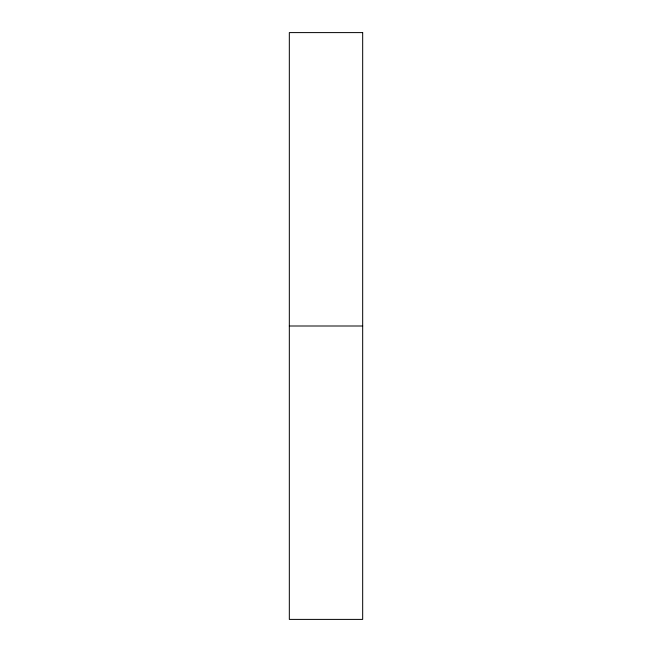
<?xml version="1.0" encoding="UTF-8"?>
<svg xmlns="http://www.w3.org/2000/svg" width="652" height="652" viewBox="0 0 652 652"><rect width="100%" height="100%" fill="white"/><g stroke="black" fill="none" stroke-linecap="round" stroke-linejoin="round"><path stroke-width="0.98" d="M289.325 326L362.675 326M362.675 32.6L289.325 32.6L289.325 619.4L362.675 619.4L362.675 32.6"/></g></svg>
